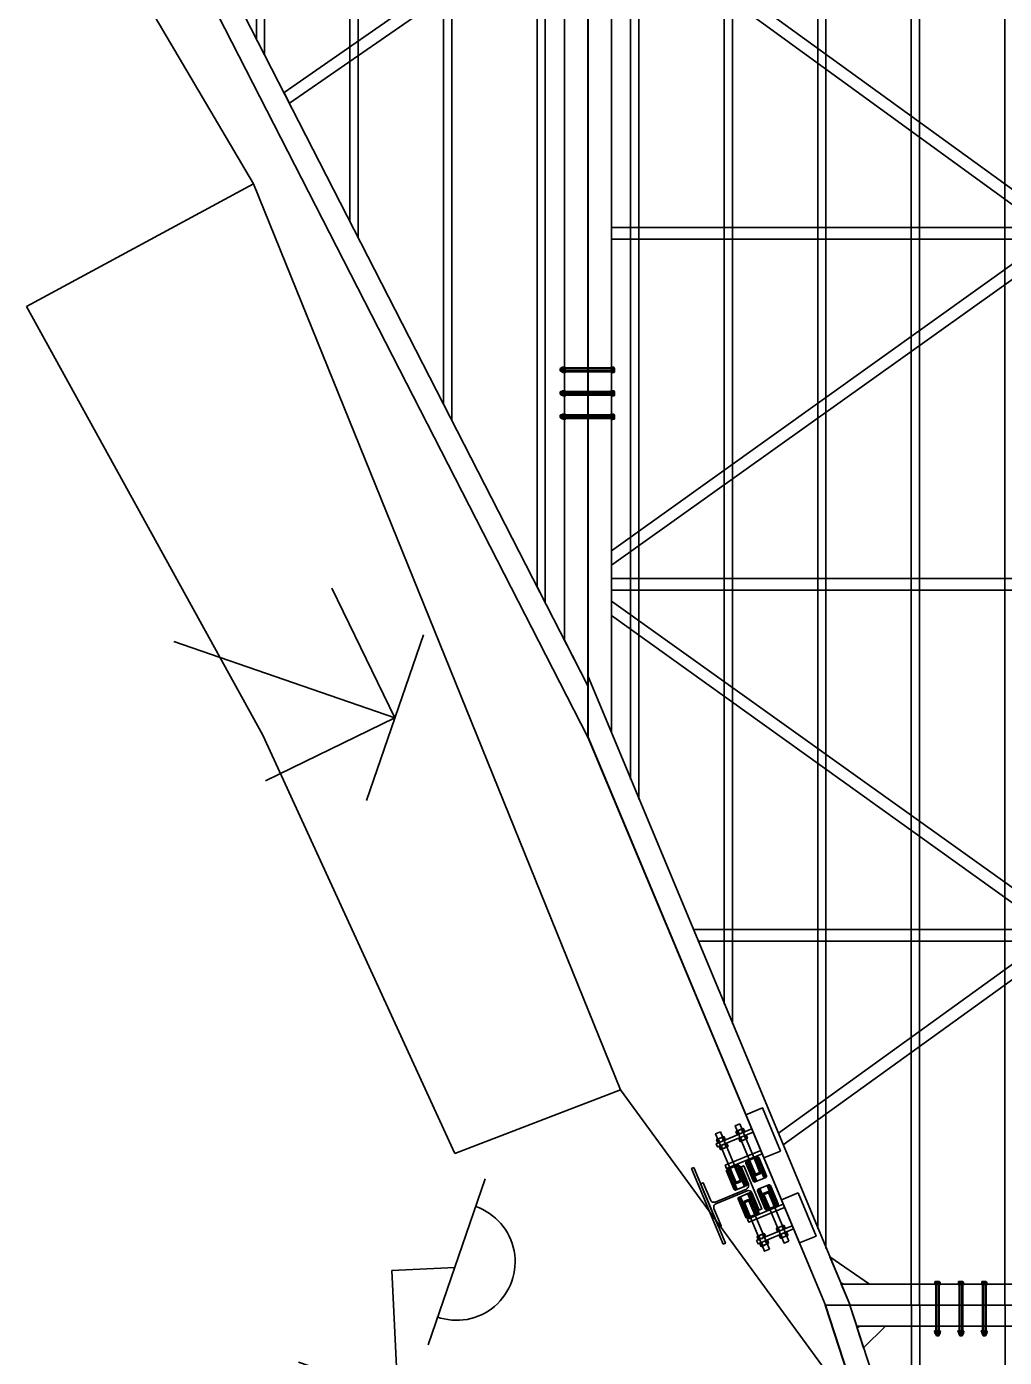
# Model space of a CAD drawing. Extents: x -18540 to 926017, y -610001 to -56924.
# Drawn here: x 322548 to 326729, y -118632 to -112945 of the extents above; entities that cross this region are included whole.
import ezdxf

# ---------------------------------------------------------------- set-up
doc = ezdxf.new("R2010")
doc.units = 0
doc.header["$LTSCALE"] = 10
doc.header["$MEASUREMENT"] = 0
for name, color, linetype in [('BJ02', 2, 'Continuous'), ('BJ03', 3, 'Continuous'), ('BJ06', 5, 'Continuous'), ('BJ09', 11, 'Continuous'), ('W-STEEL_FRAME钢架', 3, 'Continuous'), ('W-STEEL_KEEL钢龙骨', 5, 'Continuous'), ('螺栓孔位', 2, 'Continuous')]:
    doc.layers.add(name, color=color, linetype=linetype)
doc.styles.add('STANDARD_T3', font='simplex.shx', dxfattribs={"width": 0.7, "bigfont": 'gbcbig.shx'})
doc.linetypes.add('85003', pattern='A,1e-05,[136,bjxx.shx,S=0.075,R=0,X=-1e-05,Y=0],0.15', length=0.15001)
doc.dimstyles.new('W&&10', dxfattribs={"dimtxt": 35, "dimasz": 10, "dimexe": 25, "dimexo": 30, "dimgap": 10, "dimtad": 1, "dimdec": 0, "dimzin": 0, "dimdsep": 46, "dimtxsty": 'STANDARD_T3', "dimcen": 0.09, "dimclrd": 1, "dimclre": 1, "dimclrt": 7, "dimazin": 2, "dimtfac": 1, "dimtdec": 0, "dimtix": 1, "dimtmove": 2, "dimatfit": 3, "dimfxl": 100, "dimtolj": 1, "dimtzin": 0, "dimarcsym": 0})
doc.dimstyles.new('W&&20', dxfattribs={"dimtxt": 70, "dimasz": 20, "dimexe": 50, "dimexo": 60, "dimgap": 20, "dimtad": 1, "dimdec": 0, "dimzin": 0, "dimdsep": 46, "dimtxsty": 'STANDARD_T3', "dimcen": 0.09, "dimclrd": 1, "dimclre": 1, "dimclrt": 7, "dimazin": 2, "dimtfac": 1, "dimtdec": 0, "dimtix": 1, "dimtmove": 2, "dimatfit": 3, "dimfxl": 100, "dimtolj": 1, "dimtzin": 0, "dimarcsym": 0})
pattern_1 = [(69.5393708, (-113683.198, -3018015.1134), (-7.436743866, 2.774661586), []), (159.5393708, (-113683.198, -3018015.1134), (-2.774661586, -7.436743866), [])]
pattern_2 = [(69.5393708, (-113601.327, -3017977.735), (-7.436743866, 2.774661586), []), (159.5393708, (-113601.327, -3017977.735), (-2.774661586, -7.436743866), [])]

# ---------------------------------------------------------------- blocks, each defined once
blk = doc.blocks.new('0')
at = {"layer": 'BJ02', "color": 5}
for points in [[(573366.2, 23436.6), (571365.8, 23436.4), (571365.5, 17766.5), (573365.5, 13864.4)], [(575365.9, 23436.7), (573365.5, 23436.5), (573365.5, 13864.4), (574380.6, 11436.7), (575365.7, 11436.7)], [(577365.7, 11436.7), (574380.6, 11436.7), (575132.9, 9124.4), (575745.9, 7124.4), (576259.2, 5124.4), (577365.5, 5124.3)]]:
    blk.add_lwpolyline(points, close=True, dxfattribs=at)
blk = doc.blocks.new('953')
for p, q in [((0, 2), (0, 0)), ((0, 0), (-0.87, 0.87)), ((0.87, 0.87), (0, 0)), ((-0.75, 0), (0.75, 0))]:
    blk.add_line(p, q)
blk = doc.blocks.new('35213')
for p, q in [((0, 0.5), (0, 4)), ((-0.99, 3.5), (-1.19, 3)), ((0, 3.1), (-0.99, 3.5)), ((0, 3.1), (1, 3.5)), ((1, 3.5), (1.2, 3)), ((-1.98, 3), (-0.49, 3)), ((0.5, 3), (2, 3))]:
    blk.add_line(p, q)
blk.add_circle((0, 0), 0.5)
for centre in [(-1.19, 3), (1.25, 3)]:
    blk.add_arc(centre, 0.5, 179, 0)
blk = doc.blocks.new('A$Cfdf82907')
at = {"layer": 'BJ06', "linetype": 'Continuous'}
for p, q in [((9136.3, 18117.5), (8037.1, 16849.5)), ((8037.1, 16849.5), (4866.2, 14128.5)), ((4866.2, 14128.5), (3983.8, 12881.6))]:
    blk.add_line(p, q, dxfattribs=at)
at = {"layer": 'BJ06', "linetype": '85003', "ltscale": 5, "flags": 128}
for points in [[(4382.4, 14714), (5816.3, 16061.7), (7231.5, 17602.4)], [(4866.2, 14128.5), (4382.4, 14714)]]:
    blk.add_lwpolyline(points, dxfattribs=at)
at = {"layer": 'BJ06', "linetype": 'Continuous', "flags": 128}
blk.add_lwpolyline([(7231.5, 17602.4), (8037.1, 16849.5)], dxfattribs=at)
at = {"layer": 'BJ03', "linetype": 'Continuous', "xscale": 500.0003141099963, "yscale": 500.0003141099963, "zscale": 500.0003141099963, "rotation": 359.5832737848739}
blk.add_blockref('35213', (3310.4, 13063.8), dxfattribs=at)
at = {"layer": 'BJ09', "linetype": 'Continuous', "xscale": 500.0003141099963, "yscale": 500.0003141099963, "zscale": 500.0003141099963, "rotation": 359.5832737848739}
blk.add_blockref('953', (6066.6, 15549.8), dxfattribs=at)
blk = doc.blocks.new('HW200a')
at = {"layer": 'W-STEEL_FRAME钢架'}
blk.add_lwpolyline([(-1440883.4, 1205965.4), (-1440803.4, 1205965.4), (-1440803.4, 1205953.4), (-1441003.4, 1205953.4), (-1441003.4, 1205965.4), (-1440923.4, 1205965.4, 0.414214), (-1440907.4, 1205981.4), (-1440907.4, 1206125.4, 0.414214), (-1440923.4, 1206141.4), (-1441003.4, 1206141.4), (-1441003.4, 1206153.4), (-1440803.4, 1206153.4), (-1440803.4, 1206141.4), (-1440883.4, 1206141.4, 0.414214), (-1440899.4, 1206125.4), (-1440899.4, 1205981.4, 0.414214)], format="xyb", close=True, dxfattribs=at)
blk = doc.blocks.new('01')
h = blk.add_hatch()
h.set_pattern_fill('HOUND', color=77, scale=5)
h.set_pattern_definition([(0, (0, 0), (31.75, 7.9375), [127, -63.5]), (90, (0, 0), (-7.9375, -31.75), [127, -63.5])])
h.paths.add_polyline_path([(50227.1, 12927.9), (50227.1, 12727.9), (50427.1, 12727.9), (50427.1, 12927.9)])
h.paths.add_polyline_path([(50382.1, 12892.9, -1), (50402.1, 12892.9, -1)], flags=16)
h.paths.add_polyline_path([(50252.1, 12892.9, -1), (50272.1, 12892.9, -1)], flags=16)
h.paths.add_polyline_path([(50402.1, 12762.9, -1), (50382.1, 12762.9, -1)], flags=16)
h.paths.add_polyline_path([(50272.1, 12762.9, -1), (50252.1, 12762.9, -1)], flags=16)
at = {"color": 251}
blk.add_lwpolyline([(50227.1, 12927.9), (50427.1, 12927.9), (50427.1, 12727.9), (50227.1, 12727.9)], close=True, dxfattribs=at)
at = {"color": 6}
for centre in [(50262.1, 12892.9), (50392.1, 12892.9), (50262.1, 12762.9), (50392.1, 12762.9)]:
    blk.add_circle(centre, 10, dxfattribs=at)
blk = doc.blocks.new('*D2033')
at = {"color": 1, "lineweight": -2, "transparency": 16777216}
for p, q in [((400061.2, -112418), (399843.8, -112418)), ((399893.8, -112438), (399893.8, -112798.5)), ((399981.3, -112818.5), (399843.8, -112818.5))]:
    blk.add_line(p, q, dxfattribs=at)
at = {"color": 1, "transparency": 16777216}
for points in [[(399890.5, -112438), (399897.1, -112438), (399893.8, -112418)], [(399890.5, -112798.5), (399897.1, -112798.5), (399893.8, -112818.5)]]:
    blk.add_solid(points, dxfattribs=at)
at = {"layer": 'Defpoints', "color": 0, "transparency": 16777216}
for p in [(400121.2, -112418), (399893.8, -112818.5), (400041.3, -112818.5)]:
    blk.add_point(p, dxfattribs=at)
at = {"color": 7, "transparency": 16777216, "insert": (399838.8, -112618.3), "char_height": 70, "attachment_point": 5, "rotation": 90, "style": 'STANDARD_T3'}
blk.add_mtext('\\A1;400', dxfattribs=at)
blk = doc.blocks.new('*D2034')
at = {"color": 1, "lineweight": -2, "transparency": 16777216}
for p, q in [((399981.3, -114018), (399827.5, -114018)), ((399877.5, -114038), (399877.5, -114397.6)), ((400061.4, -114417.6), (399827.5, -114417.6))]:
    blk.add_line(p, q, dxfattribs=at)
at = {"color": 1, "transparency": 16777216}
for points in [[(399874.2, -114038), (399880.9, -114038), (399877.5, -114018)], [(399874.2, -114397.6), (399880.9, -114397.6), (399877.5, -114417.6)]]:
    blk.add_solid(points, dxfattribs=at)
at = {"layer": 'Defpoints', "color": 0, "transparency": 16777216}
for p in [(400041.3, -114018), (399877.5, -114417.6), (400121.4, -114417.6)]:
    blk.add_point(p, dxfattribs=at)
at = {"color": 7, "transparency": 16777216, "insert": (399822.5, -114217.8), "char_height": 70, "attachment_point": 5, "rotation": 90, "style": 'STANDARD_T3'}
blk.add_mtext('\\A1;400', dxfattribs=at)
blk = doc.blocks.new('*D1748')
at = {"color": 1, "lineweight": -2, "transparency": 16777216}
for p, q in [((400014.2, -112535.2), (400111.2, -112535.2)), ((400004.2, -112548), (400004.2, -112560.2)), ((400121.2, -112548), (400121.2, -112560.2))]:
    blk.add_line(p, q, dxfattribs=at)
at = {"color": 1, "transparency": 16777216}
for points in [[(400014.2, -112533.5), (400014.2, -112536.9), (400004.2, -112535.2)], [(400111.2, -112533.5), (400111.2, -112536.9), (400121.2, -112535.2)]]:
    blk.add_solid(points, dxfattribs=at)
at = {"layer": 'Defpoints', "color": 0, "transparency": 16777216}
for p in [(400004.2, -112518), (400121.2, -112518), (400121.2, -112535.2)]:
    blk.add_point(p, dxfattribs=at)
at = {"color": 7, "transparency": 16777216, "insert": (400062.7, -112507.7), "char_height": 35, "attachment_point": 5, "style": 'STANDARD_T3'}
blk.add_mtext('\\A1;117', dxfattribs=at)
blk = doc.blocks.new('1')
at = {"lineweight": -3}
for p, q in [((-1521938.3, 1214338.4), (-1521935.3, 1214338.4)), ((-1521938.3, 1214336.4), (-1521931.3, 1214336.4)), ((-1521938.3, 1214336.4), (-1521914.3, 1214336.4)), ((-1521936.3, 1214341.4), (-1521936.3, 1214346.4)), ((-1521936.3, 1214346.4), (-1521916.3, 1214346.4)), ((-1521935.3, 1214341.4), (-1521936.3, 1214341.4)), ((-1521933.9, 1214347.4), (-1521931.6, 1214347.4)), ((-1521933.3, 1214351.8), (-1521931.3, 1214354.8)), ((-1521933.3, 1214136.4), (-1521933.3, 1214351.8)), ((-1521919.3, 1214351.8), (-1521933.3, 1214351.8)), ((-1521931.6, 1214347.4), (-1521918.6, 1214347.4)), ((-1521931.6, 1214346.4), (-1521931.6, 1214341.4)), ((-1521921.3, 1214354.8), (-1521931.3, 1214354.8)), ((-1521919.3, 1214351.8), (-1521921.3, 1214354.8)), ((-1521918.6, 1214347.4), (-1521920.9, 1214347.4)), ((-1521920.9, 1214346.4), (-1521920.9, 1214341.4)), ((-1521919.3, 1214136.4), (-1521919.3, 1214351.8)), ((-1521917.3, 1214341.4), (-1521916.3, 1214341.4)), ((-1521914.3, 1214338.4), (-1521917.3, 1214338.4)), ((-1521916.3, 1214341.4), (-1521916.3, 1214346.4)), ((-1521938.3, 1214136.4), (-1521931.3, 1214136.4)), ((-1521938.3, 1214136.4), (-1521914.3, 1214136.4)), ((-1521938.3, 1214134.4), (-1521935.3, 1214134.4)), ((-1521935.3, 1214131.4), (-1521936.3, 1214131.4)), ((-1521936.3, 1214131.4), (-1521936.3, 1214126.4)), ((-1521936.3, 1214126.4), (-1521916.3, 1214126.4)), ((-1521933.9, 1214125.4), (-1521931.6, 1214125.4)), ((-1521931.6, 1214126.4), (-1521931.6, 1214131.4)), ((-1521931.6, 1214125.4), (-1521918.6, 1214125.4)), ((-1521920.9, 1214126.4), (-1521920.9, 1214131.4)), ((-1521918.6, 1214125.4), (-1521920.9, 1214125.4)), ((-1521914.3, 1214134.4), (-1521917.3, 1214134.4)), ((-1521917.3, 1214131.4), (-1521916.3, 1214131.4)), ((-1521916.3, 1214131.4), (-1521916.3, 1214126.4))]:
    blk.add_line(p, q, dxfattribs=at)
at = {"color": 1}
for p, q in [((-1521936.3, 1214346.4), (-1521933.9, 1214347.4)), ((-1521918.6, 1214347.4), (-1521916.3, 1214346.4))]:
    blk.add_line(p, q, dxfattribs=at)
at = {"color": 6, "lineweight": -3}
for p, q in [((-1521931.3, 1214136.4), (-1521931.3, 1214354.8)), ((-1521921.3, 1214136.4), (-1521921.3, 1214354.8))]:
    blk.add_line(p, q, dxfattribs=at)
at = {"lineweight": -3}
for points in [[(-1521933.3, 1214336.4), (-1521938.3, 1214336.4), (-1521938.3, 1214338.4), (-1521914.3, 1214338.4), (-1521914.3, 1214336.4), (-1521919.3, 1214336.4)], [(-1521935.3, 1214338.4), (-1521935.3, 1214341.4), (-1521917.3, 1214341.4), (-1521917.3, 1214338.4)], [(-1521933.3, 1214136.4), (-1521938.3, 1214136.4), (-1521938.3, 1214134.4), (-1521914.3, 1214134.4), (-1521914.3, 1214136.4), (-1521919.3, 1214136.4)], [(-1521935.3, 1214134.4), (-1521935.3, 1214131.4), (-1521917.3, 1214131.4), (-1521917.3, 1214134.4)]]:
    blk.add_lwpolyline(points, dxfattribs=at)
for centre, radius, start, end in [((-1521933.9, 1214128.6), 3.22, 223.6028, 316.3972), ((-1521926.3, 1214140.1), 14.7, 248.7607, 291.2393), ((-1521918.6, 1214128.6), 3.22, 223.6028, 316.3972)]:
    blk.add_arc(centre, radius, start, end, dxfattribs=at)
blk = doc.blocks.new('螺栓孔位')
at = {"layer": '螺栓孔位', "color": 1, "rotation": 270}
for p in [(-1214244.1, -1521833.3), (-1214244.1, -1521933.3), (-1214244.1, -1522033.3)]:
    blk.add_blockref('1', p, dxfattribs=at)
blk = doc.blocks.new('C-16')
at = {"color": 1}
for p, q in [((590344.1, 21100.2), (590306, 21248.6)), ((590306, 21248.6), (590464.4, 21090.2)), ((590344.1, 21100.2), (590354.1, 21090.2)), ((590464.4, 21090.2), (590354.1, 21090.2))]:
    blk.add_line(p, q, dxfattribs=at)
at = {"color": 3}
for points in [[(588493.4, 27311.1), (589237.5, 25024.1), (589140.6, 24998.9), (588388.2, 27311.1)], [(589237.5, 25024.1), (589849.8, 23026), (589753.5, 22998.9), (589140.6, 24998.9)], [(589849.8, 23026), (590370.1, 20998.9), (590266.9, 20998.9), (589753.5, 22998.9)]]:
    blk.add_lwpolyline(points, close=True, dxfattribs=at)
at = {"color": 2}
for points in [[(591273.5, 27311.1), (591273.5, 27221.1), (588522.7, 27221.1), (588493.4, 27311.1)], [(591273.5, 20998.8), (591273.5, 21088.8), (590346.7, 21090.2), (590369.8, 21000.2)]]:
    blk.add_lwpolyline(points, close=True, dxfattribs=at)
blk.add_lwpolyline([(591273.5, 20998.8), (591373.5, 20998.8), (591373.5, 27311.1), (591273.5, 27311.1), (591273.5, 20998.8)], dxfattribs=at)
at = {"color": 1}
blk.add_lwpolyline([(588535.1, 27221.1), (588645.4, 27221.1), (588552.3, 27129.2), (588525.1, 27212.7)], close=True, dxfattribs=at)
at = {"layer": 'W-STEEL_FRAME钢架', "color": 1}
for points in [[(591273.5, 26540.1), (591273.5, 26590.1), (588728, 26590.1), (588744.3, 26540.1)], [(591273.5, 25040.1), (591273.5, 25090.1), (589216, 25090.1), (589232.5, 25040.1)], [(591273.5, 23540.1), (591273.5, 23590.1), (589676.9, 23590.1), (589692.2, 23540.1)], [(591273.5, 22040.1), (591273.5, 22090.1), (590090, 22090.1), (590102.8, 22040.1)]]:
    blk.add_lwpolyline(points, close=True, dxfattribs=at)
for points in [[(591273.5, 26496.1), (591273.5, 26430.5), (589192.8, 25161.6), (589176.1, 25212.9), (591273.5, 26496.1)], [(591273.5, 23646.1), (591273.5, 23711.7), (589264.1, 24937.1), (589287.3, 24861.3), (591273.5, 23646.1)], [(591273.5, 23496.1), (591273.5, 23430.5), (589982.4, 22509.2), (589968.9, 22562.1), (591273.5, 23496.1)]]:
    blk.add_lwpolyline(points, dxfattribs=at)
at = {"layer": 'W-STEEL_KEEL钢龙骨', "color": 4}
for points in [[(588757.5, 26499.4), (588757.5, 27311.1), (588792.5, 27311.1), (588792.5, 26391.8)], [(589157.5, 25270.2), (589157.5, 27311.1), (589192.5, 27311.1), (589192.4, 25162.6)], [(589557.4, 23980.2), (589557.5, 27311.1), (589592.5, 27311.1), (589592.4, 23866)], [(589957.3, 22607), (589957.5, 27311.1), (589992.5, 27311.1), (589992.3, 22470.7)], [(590357.3, 21049), (590357.5, 27311.1), (590392.5, 27311.1), (590392.3, 20999), (590370.1, 20999)]]:
    blk.add_lwpolyline(points, dxfattribs=at)
for points in [[(590792.5, 27311.1), (590792.3, 20999), (590757.3, 20999), (590757.5, 27311.1)], [(591192.5, 27311.1), (591192.3, 20999), (591157.3, 20999), (591157.5, 27311.1)]]:
    blk.add_lwpolyline(points, close=True, dxfattribs=at)
blk = doc.blocks.new('C-12')
at = {"color": 3}
blk.add_line((589889.3, 33109.9), (589989.3, 33109.9), dxfattribs=at)
at = {"color": 2}
blk.add_lwpolyline([(589989.3, 33109.9), (589989.3, 27464), (589889.3, 27659.1), (589889.3, 33109.9)], close=True, dxfattribs=at)
at = {"color": 3}
blk.add_lwpolyline([(589889.3, 27659.1), (591889.3, 23756.9), (591889.3, 23537.7), (589889.3, 27439.9)], close=True, dxfattribs=at)
at = {"layer": 'BJ02'}
blk.add_lwpolyline([(591789.3, 33109.9), (591789.3, 33019.9), (589989.3, 33019.9), (589989.3, 33109.9)], close=True, dxfattribs=at)
blk.add_lwpolyline([(591789.3, 33109.9), (591889.3, 33109.9), (591889.3, 23756.9), (591789.3, 23952.1), (591789.3, 33109.9)], dxfattribs=at)
at = {"layer": 'W-STEEL_FRAME钢架', "color": 1}
for points in [[(589989.3, 32495.8), (589989.3, 32561.4), (590587.1, 33019.9), (590657.2, 33019.9), (589989.3, 32495.8)], [(591789.3, 32477), (591789.3, 32542.6), (591111.4, 33019.9), (591041.3, 33019.9), (591789.3, 32477)], [(591789.3, 30275.7), (591789.3, 30341.4), (589989.3, 31625.7), (589989.3, 31564.3), (591789.3, 30275.7)], [(591789.3, 30125.7), (591789.3, 30060.1), (589989.3, 28775.7), (589989.3, 28837.2), (591789.3, 30125.7)], [(591789.3, 27275.7), (591789.3, 27341.4), (589989.3, 28625.7), (589989.3, 28564.3), (591789.3, 27275.7)], [(591789.3, 27125.7), (591789.3, 27060.1), (590613.5, 26246.2), (590589.7, 26292.7), (591789.3, 27125.7)]]:
    blk.add_lwpolyline(points, dxfattribs=at)
for points in [[(591789.3, 31669.7), (591789.3, 31719.7), (589989.3, 31719.7), (589989.3, 31669.7)], [(591789.3, 30169.7), (591789.3, 30219.7), (589989.3, 30219.7), (589989.3, 30169.7)], [(591789.3, 28669.7), (591789.3, 28719.7), (589989.3, 28719.7), (589989.3, 28669.7)], [(591789.3, 27169.7), (591789.3, 27219.7), (590114.5, 27219.7), (590140.2, 27169.7)]]:
    blk.add_lwpolyline(points, close=True, dxfattribs=at)
at = {"layer": 'W-STEEL_KEEL钢龙骨', "color": 4}
for points in [[(590071.6, 27303.5), (590071.8, 33109.9), (590106.8, 33109.9), (590106.6, 27235.2)], [(590471.6, 26523.1), (590471.8, 33109.9), (590506.8, 33109.9), (590506.6, 26454.8)], [(590871.6, 25742.7), (590871.8, 33109.9), (590906.8, 33109.9), (590906.6, 25674.4)], [(591271.5, 24962.3), (591271.8, 33109.9), (591306.8, 33109.9), (591306.5, 24894)]]:
    blk.add_lwpolyline(points, dxfattribs=at)
blk.add_lwpolyline([(591706.8, 33109.9), (591706.5, 24113.6), (591671.5, 24181.9), (591671.8, 33109.9)], close=True, dxfattribs=at)
blk = doc.blocks.new('C-11')
at = {"color": 3}
blk.add_lwpolyline([(390828.5, -112418), (388141.3, -113537.8), (388141.3, -113432.7), (390568.3, -112418.4)], close=True, dxfattribs=at)
at = {"color": 2}
for points in [[(400121.2, -112518), (390589.1, -112518), (390828.5, -112418), (400121.2, -112418)], [(388141.1, -114319), (388231.1, -114319), (388231.1, -113500.4), (388141.1, -113537.9)], [(400121.4, -114319), (400121.4, -114417.6), (388141.1, -114419), (388141.1, -114319)]]:
    blk.add_lwpolyline(points, close=True, dxfattribs=at)
at = {"color": 6}
blk.add_lwpolyline([(400004.4, -114319), (399914.2, -114319), (399914.2, -112518), (400004.2, -112518)], close=True, dxfattribs=at)
at = {"color": 1}
blk.add_lwpolyline([(388348.2, -113451.6), (388231.1, -113620.7), (388231.1, -113510.4), (388236.2, -113498.3)], close=True, dxfattribs=at)
at = {"layer": 'W-STEEL_FRAME钢架', "color": 1}
for points in [[(389797.8, -114319), (389863.4, -114319), (391150.5, -112518), (391089.1, -112518), (389797.8, -114319)], [(392652.6, -114319), (392587, -114319), (391304.1, -112518), (391365.6, -112518), (392652.6, -114319)], [(392781.4, -114319), (392847, -114319), (394152.6, -112516), (394091.2, -112516), (392781.4, -114319)], [(395664.2, -114319), (395598.6, -114319), (394302.6, -112516), (394364, -112516), (395664.2, -114319)], [(395802.6, -114319), (395868.2, -114319), (397152.6, -112516), (397091.2, -112516), (395802.6, -114319)], [(398652.6, -114319), (398587, -114319), (397302.6, -112516), (397364, -112516), (398652.6, -114319)], [(399407.1, -112517.3), (399472.7, -112518.7), (399931.5, -113116.8), (399930.8, -113186.9), (399407.1, -112517.3)], [(389696.6, -112889.9), (389696.6, -114319), (389746.6, -114319), (389746.6, -112869)], [(389661.8, -114319), (389596.2, -114319), (388827.1, -113252.1)], [(388875.8, -113231.8), (389661.8, -114319)], [(399388.2, -114319), (399453.8, -114319), (399931.2, -113641.2), (399931.2, -113571), (399388.2, -114319)]]:
    blk.add_lwpolyline(points, dxfattribs=at)
for points in [[(391196.6, -114319), (391246.6, -114319), (391246.6, -112518), (391196.6, -112518)], [(392696.6, -114319), (392746.6, -114319), (392746.6, -112518), (392696.6, -112518)], [(394196.6, -114317), (394246.6, -114317), (394246.6, -112516), (394196.6, -112516)], [(395696.6, -114319), (395746.6, -114319), (395746.6, -112518), (395696.6, -112518)], [(397196.6, -114319), (397246.6, -114319), (397246.6, -112516), (397196.6, -112516)], [(398700.9, -114319), (398750.9, -114319), (398750.9, -112518), (398700.9, -112518)]]:
    blk.add_lwpolyline(points, close=True, dxfattribs=at)
at = {"layer": 'W-STEEL_KEEL钢龙骨', "color": 4}
for points in [[(390388.2, -112599.8), (400121.4, -112600.1), (400121.4, -112635.1), (390304.2, -112634.8)], [(389428.1, -112999.7), (400121.4, -113000.1), (400121.4, -113035.1), (389344.1, -113034.7)], [(388468, -113399.7), (400121.4, -113400.1), (400121.4, -113435.1), (388384, -113434.7)]]:
    blk.add_lwpolyline(points, dxfattribs=at)
for points in [[(400121.4, -113835.1), (388141.1, -113834.7), (388141.1, -113799.7), (400121.4, -113800.1)], [(400121.4, -114235.1), (388141.1, -114234.7), (388141.1, -114199.7), (400121.4, -114200.1)]]:
    blk.add_lwpolyline(points, close=True, dxfattribs=at)
at = {"color": 4, "rotation": 180}
blk.add_blockref('01', (450351.4, -99990.6), dxfattribs=at)
at = {"color": 4, "xscale": -1}
blk.add_blockref('01', (450351.4, -126845.9), dxfattribs=at)
at = {"layer": '螺栓孔位', "xscale": -1, "rotation": 270}
blk.add_blockref('螺栓孔位', (399678.4, -112410.3), dxfattribs=at)
at = {"layer": '螺栓孔位', "rotation": 270}
for p in [(388548.1, -114426.8), (399678.4, -114426.8)]:
    blk.add_blockref('螺栓孔位', p, dxfattribs=at)
at = {"color": 2}
for base, p1, p2, picture, middle in [((399893.7926, -112818.4795), (400121.1606, -112418.0443), (400041.2783, -112818.4795), '*D2033', (399838.7926, -112618.2619)), ((399877.5, -114417.6), (400041.3, -114018), (400121.4, -114417.6), '*D2034', (399822.5, -114217.8))]:
    dim = blk.add_linear_dim(base=base, p1=p1, p2=p2, angle=90, dimstyle='W&&20', dxfattribs=at)
    dim.commit()
    dim.dimension.update_dxf_attribs({"geometry": picture, "text_midpoint": middle})
dim = blk.add_linear_dim(base=(400121.2, -112535.2), p1=(400004.2, -112518), p2=(400121.2, -112518), dimstyle='W&&10', dxfattribs=at)
dim.commit()
dim.dimension.update_dxf_attribs({"geometry": '*D1748', "text_midpoint": (400062.7, -112507.7)})

msp = doc.modelspace()

# ---------------------------------------------------------------- hatches: boundary and pattern name
h = msp.add_hatch()
h.set_pattern_fill('ANSI37', color=256, scale=5, angle=24.5394)
h.set_pattern_definition(pattern_1)
h.paths.add_polyline_path([(325678.8, -117778.2, 0.414214), (325672.3, -117775.5), (325658.6, -117781.2), (325683.7, -117841.2), (325689.7, -117838.7), (325701.3, -117866.4), (325708.9, -117863.2, 0.414214), (325711.6, -117856.6)])
h.paths.add_polyline_path([(325656.3, -117879.8, 0.414214), (325662.8, -117882.4), (325669.9, -117879.5), (325658.3, -117851.8), (325664.3, -117849.3), (325639.3, -117789.3), (325626.2, -117794.8, 0.414214), (325623.5, -117801.3)])
h = msp.add_hatch()
h.set_pattern_fill('ANSI37', color=256, scale=5, angle=24.5394)
h.set_pattern_definition(pattern_2)
h.paths.add_polyline_path([(325595.8, -117812.9, 0.414214), (325589.3, -117810.2), (325575.6, -117815.9), (325600.7, -117875.9), (325606.7, -117873.4), (325618.2, -117901.1), (325625.9, -117897.9, 0.414214), (325628.6, -117891.3)])
h.paths.add_polyline_path([(325573.2, -117914.5, 0.414214), (325579.8, -117917.2), (325586.9, -117914.2), (325575.3, -117886.5), (325581.3, -117884), (325556.2, -117824), (325543.1, -117829.5, 0.414214), (325540.5, -117836)])
h = msp.add_hatch()
h.set_pattern_fill('ANSI37', color=256, scale=5, angle=24.5394)
h.set_pattern_definition(pattern_2)
h.paths.add_polyline_path([(325645.5, -117931.7, 0.414214), (325638.9, -117929), (325631.2, -117932.2), (325642.8, -117959.9), (325636.8, -117962.4), (325661.9, -118022.4), (325675.6, -118016.7, 0.414214), (325678.2, -118010.1)])
h.paths.add_polyline_path([(325622.9, -118033.3, 0.414214), (325629.4, -118035.9), (325642.5, -118030.5), (325617.4, -117970.5), (325611.4, -117973), (325599.9, -117945.3), (325592.8, -117948.3, 0.414214), (325590.1, -117954.8)])
h = msp.add_hatch()
h.set_pattern_fill('ANSI37', color=256, scale=5, angle=24.5394)
h.set_pattern_definition(pattern_1)
h.paths.add_polyline_path([(325728.5, -117897, 0.414214), (325722, -117894.3), (325714.3, -117897.5), (325725.9, -117925.2), (325719.9, -117927.7), (325744.9, -117987.7), (325758.6, -117982, 0.414214), (325761.3, -117975.4)])
h.paths.add_polyline_path([(325705.9, -117998.6, 0.414214), (325712.5, -118001.2), (325725.5, -117995.8), (325700.5, -117935.8), (325694.5, -117938.3), (325682.9, -117910.6), (325675.8, -117913.6, 0.414214), (325673.1, -117920.1)])

# ---------------------------------------------------------------- linework, layer by layer
for p, q in [((325594.8, -117677.9), (325588.7, -117663.4)), ((325610.9, -117671.1), (325604.9, -117656.7)), ((325511.7, -117712.6), (325505.7, -117698.1)), ((325527.9, -117705.8), (325521.9, -117691.4)), ((325533.7, -117719.7), (325539.7, -117734.1)), ((325600.6, -117691.7), (325606.6, -117706.1)), ((325616.7, -117684.9), (325622.8, -117699.4)), ((325517.5, -117726.4), (325523.6, -117740.9)), ((325684.8, -118126.6), (325678.7, -118112.1)), ((325700.9, -118119.9), (325694.9, -118105.4)), ((325767.8, -118091.9), (325761.8, -118077.4)), ((325773.6, -118105.7), (325779.7, -118120.2)), ((325784, -118085.1), (325777.9, -118070.7)), ((325789.8, -118099), (325795.8, -118113.4)), ((325690.6, -118140.4), (325696.6, -118154.9)), ((325706.7, -118133.7), (325712.8, -118148.2))]:
    msp.add_line(p, q)
for points in [[(325771.9, -117750.1), (325700.9, -117779.8), (325623.7, -117595.3), (325694.8, -117565.6)], [(325648.8, -117655.3), (325496.6, -117718.9), (325502.4, -117732.7), (325654.6, -117669.1)], [(325597.4, -117633.4), (325577.1, -117641.9), (325665.8, -117854.1), (325686.1, -117845.6)], [(325586.1, -117679.9), (325581.2, -117668.1), (325582, -117666.2), (325611.6, -117653.8), (325613.5, -117654.6), (325618.4, -117666.4), (325617.7, -117668.3), (325588.1, -117680.7)], [(325514.4, -117668.1), (325494.1, -117676.6), (325582.8, -117888.8), (325603.1, -117880.3)], [(325503.1, -117714.6), (325498.2, -117702.8), (325499, -117700.9), (325528.6, -117688.5), (325530.5, -117689.3), (325535.4, -117701.1), (325534.6, -117703), (325505, -117715.4)], [(325510, -117731.1), (325514.9, -117742.9), (325516.8, -117743.7), (325546.4, -117731.3), (325547.2, -117729.4), (325542.3, -117717.6), (325540.4, -117716.8), (325510.8, -117729.2)], [(325593.1, -117696.4), (325598, -117708.2), (325599.9, -117709), (325629.5, -117696.6), (325630.3, -117694.7), (325625.4, -117682.9), (325623.4, -117682.1), (325593.8, -117694.5)], [(325687.4, -117747.5), (325535.1, -117811.2), (325540.9, -117825), (325693.2, -117761.4)], [(325400.8, -117821), (325391.6, -117824.8), (325526.6, -118147.8), (325535.8, -118143.9)], [(325600.7, -117875.9), (325581.3, -117884), (325556.2, -117824), (325575.6, -117815.9)], [(325683.7, -117841.2), (325664.3, -117849.3), (325639.3, -117789.3), (325658.6, -117781.2)], [(325618.2, -117901.1), (325586.9, -117914.2), (325575.3, -117886.5), (325606.7, -117873.4)], [(325701.3, -117866.4), (325669.9, -117879.5), (325658.3, -117851.8), (325689.7, -117838.7)], [(325631.2, -117932.2), (325599.9, -117945.3), (325611.4, -117973), (325642.8, -117959.9)], [(325714.3, -117897.5), (325682.9, -117910.6), (325694.5, -117938.3), (325725.9, -117925.2)], [(325807.1, -118135.1), (325786.8, -118143.6), (325698.1, -117931.4), (325718.4, -117922.9)], [(325719.9, -117927.7), (325700.5, -117935.8), (325725.5, -117995.8), (325744.9, -117987.7)], [(325846.6, -117928.9), (325775.6, -117958.6), (325852.7, -118143.1), (325923.7, -118113.4)], [(325724, -118169.8), (325703.7, -118178.3), (325615.1, -117966.1), (325635.3, -117957.6)], [(325636.8, -117962.4), (325617.4, -117970.5), (325642.5, -118030.5), (325661.9, -118022.4)], [(325789.1, -117990.9), (325636.8, -118054.5), (325631.1, -118040.7), (325783.3, -117977.1)], [(325827.6, -118083.2), (325675.4, -118146.8), (325669.6, -118132.9), (325821.9, -118069.3)], [(325676.2, -118128.6), (325671.2, -118116.9), (325672, -118115), (325701.6, -118102.6), (325703.5, -118103.4), (325708.4, -118115.1), (325707.7, -118117), (325678.1, -118129.4)], [(325759.2, -118093.9), (325754.3, -118082.2), (325755.1, -118080.3), (325784.7, -118067.9), (325786.6, -118068.7), (325791.5, -118080.4), (325790.7, -118082.3), (325761.1, -118094.7)], [(325766.1, -118110.5), (325771, -118122.2), (325772.9, -118123), (325802.5, -118110.6), (325803.3, -118108.7), (325798.4, -118097), (325796.5, -118096.2), (325766.9, -118108.5)], [(325683.1, -118145.2), (325688, -118156.9), (325689.9, -118157.7), (325719.5, -118145.3), (325720.3, -118143.4), (325715.4, -118131.7), (325713.4, -118130.9), (325683.8, -118143.3)]]:
    msp.add_lwpolyline(points, close=True)
for points in [[(325708.9, -117863.2), (325662.8, -117882.4, -0.414214), (325656.3, -117879.8), (325623.5, -117801.3, -0.414214), (325626.2, -117794.8), (325672.3, -117775.5, -0.414214), (325678.8, -117778.2), (325711.6, -117856.6, -0.414214)], [(325625.9, -117897.9), (325579.8, -117917.2, -0.414214), (325573.2, -117914.5), (325540.5, -117836, -0.414214), (325543.1, -117829.5), (325589.3, -117810.2, -0.414214), (325595.8, -117812.9), (325628.6, -117891.3, -0.414214)], [(325638.9, -117929), (325592.8, -117948.3, 0.414214), (325590.1, -117954.8), (325622.9, -118033.3, 0.414214), (325629.4, -118035.9), (325675.6, -118016.7, 0.414214), (325678.2, -118010.1), (325645.5, -117931.7, 0.414214)], [(325722, -117894.3), (325675.8, -117913.6, 0.414214), (325673.1, -117920.1), (325705.9, -117998.6, 0.414214), (325712.5, -118001.2), (325758.6, -117982, 0.414214), (325761.3, -117975.4), (325728.5, -117897, 0.414214)]]:
    msp.add_lwpolyline(points, format="xyb", close=True)
for centre, radius, start, end in [((325587.5, -117671.8), 7.29, 75.8121, 149.5519), ((325607.2, -117684.9), 27, 93.7482, 131.6158), ((325611.7, -117661.7), 7.29, 75.8121, 149.5519), ((325504.5, -117706.5), 7.29, 75.8121, 149.5519), ((325504.9, -117707.5), 7.29, 255.8121, 329.5519), ((325524.2, -117719.6), 27, 93.7482, 131.6158), ((325509.4, -117684.3), 27, 273.7482, 311.6158), ((325536, -117747.9), 27, 93.7482, 131.6158), ((325528.7, -117696.4), 7.29, 75.8121, 149.5519), ((325529.1, -117697.4), 7.29, 255.8121, 329.5519), ((325540.5, -117724.7), 7.29, 75.8121, 149.5519), ((325587.9, -117672.8), 7.29, 255.8121, 329.5519), ((325599.3, -117700.1), 7.29, 75.8121, 149.5519), ((325592.5, -117649.6), 27, 273.7482, 311.6158), ((325599.8, -117701.1), 7.29, 255.8121, 329.5519), ((325619, -117713.2), 27, 93.7482, 131.6158), ((325604.3, -117677.9), 27, 273.7482, 311.6158), ((325612.2, -117662.7), 7.29, 255.8121, 329.5519), ((325623.6, -117690), 7.29, 75.8121, 149.5519), ((325624, -117691), 7.29, 255.8121, 329.5519), ((325516.3, -117734.8), 7.29, 75.8121, 149.5519), ((325516.7, -117735.8), 7.29, 255.8121, 329.5519), ((325521.2, -117712.6), 27, 273.7482, 311.6158), ((325540.9, -117725.7), 7.29, 255.8121, 329.5519), ((325677.5, -118120.6), 7.29, 75.8121, 149.5519), ((325697.2, -118133.7), 27, 93.7482, 131.6158), ((325682.5, -118098.3), 27, 273.7482, 311.6158), ((325701.7, -118110.4), 7.29, 75.8121, 149.5519), ((325702.2, -118111.4), 7.29, 255.8121, 329.5519), ((325760.6, -118085.9), 7.29, 75.8121, 149.5519), ((325761, -118086.9), 7.29, 255.8121, 329.5519), ((325780.3, -118098.9), 27, 93.7482, 131.6158), ((325772.4, -118114.2), 7.29, 75.8121, 149.5519), ((325765.5, -118063.6), 27, 273.7482, 311.6158), ((325772.8, -118115.2), 7.29, 255.8121, 329.5519), ((325792.1, -118127.2), 27, 93.7482, 131.6158), ((325784.8, -118075.7), 7.29, 75.8121, 149.5519), ((325777.3, -118091.9), 27, 273.7482, 311.6158), ((325785.2, -118076.7), 7.29, 255.8121, 329.5519), ((325796.6, -118104), 7.29, 75.8121, 149.5519), ((325797, -118105), 7.29, 255.8121, 329.5519), ((325677.9, -118121.6), 7.29, 255.8121, 329.5519), ((325689.4, -118148.9), 7.29, 75.8121, 149.5519), ((325689.8, -118149.9), 7.29, 255.8121, 329.5519), ((325709, -118161.9), 27, 93.7482, 131.6158), ((325694.3, -118126.6), 27, 273.7482, 311.6158), ((325713.6, -118138.7), 7.29, 75.8121, 149.5519), ((325714, -118139.7), 7.29, 255.8121, 329.5519)]:
    msp.add_arc(centre, radius, start, end)

# ---------------------------------------------------------------- block references
at = {"rotation": 71.43466228436047}
msp.add_blockref('A$Cfdf82907', (336932.1, -126599.9), dxfattribs=at)
at = {"layer": 'BJ02'}
for name, p in [('0', (-248417, -129845.5)), ('C-12', (-266940.9, -139518.9)), ('C-16', (-262425.1, -145720))]:
    msp.add_blockref(name, p, dxfattribs=at)
at = {"layer": 'BJ02', "color": 1, "rotation": 90}
msp.add_blockref('C-11', (212531.1, -506550.2), dxfattribs=at)
at = {"layer": 'W-STEEL_FRAME钢架', "xscale": -1, "rotation": 112.6820014119582}
msp.add_blockref('HW200a', (1993972.7, -982333), dxfattribs=at)
at = {"layer": '螺栓孔位', "xscale": -1}
for p in [(324939.9, -114503.9), (324941.4, -114503.8), (324942.9, -114505.8)]:
    msp.add_blockref('螺栓孔位', p, dxfattribs=at)
at = {"layer": '螺栓孔位', "rotation": 269.9999999999999}
for p in [(326549.1, -118426.8), (326549.1, -118426.8), (326550.6, -118428.8)]:
    msp.add_blockref('螺栓孔位', p, dxfattribs=at)

doc.saveas('drawing.dxf')
